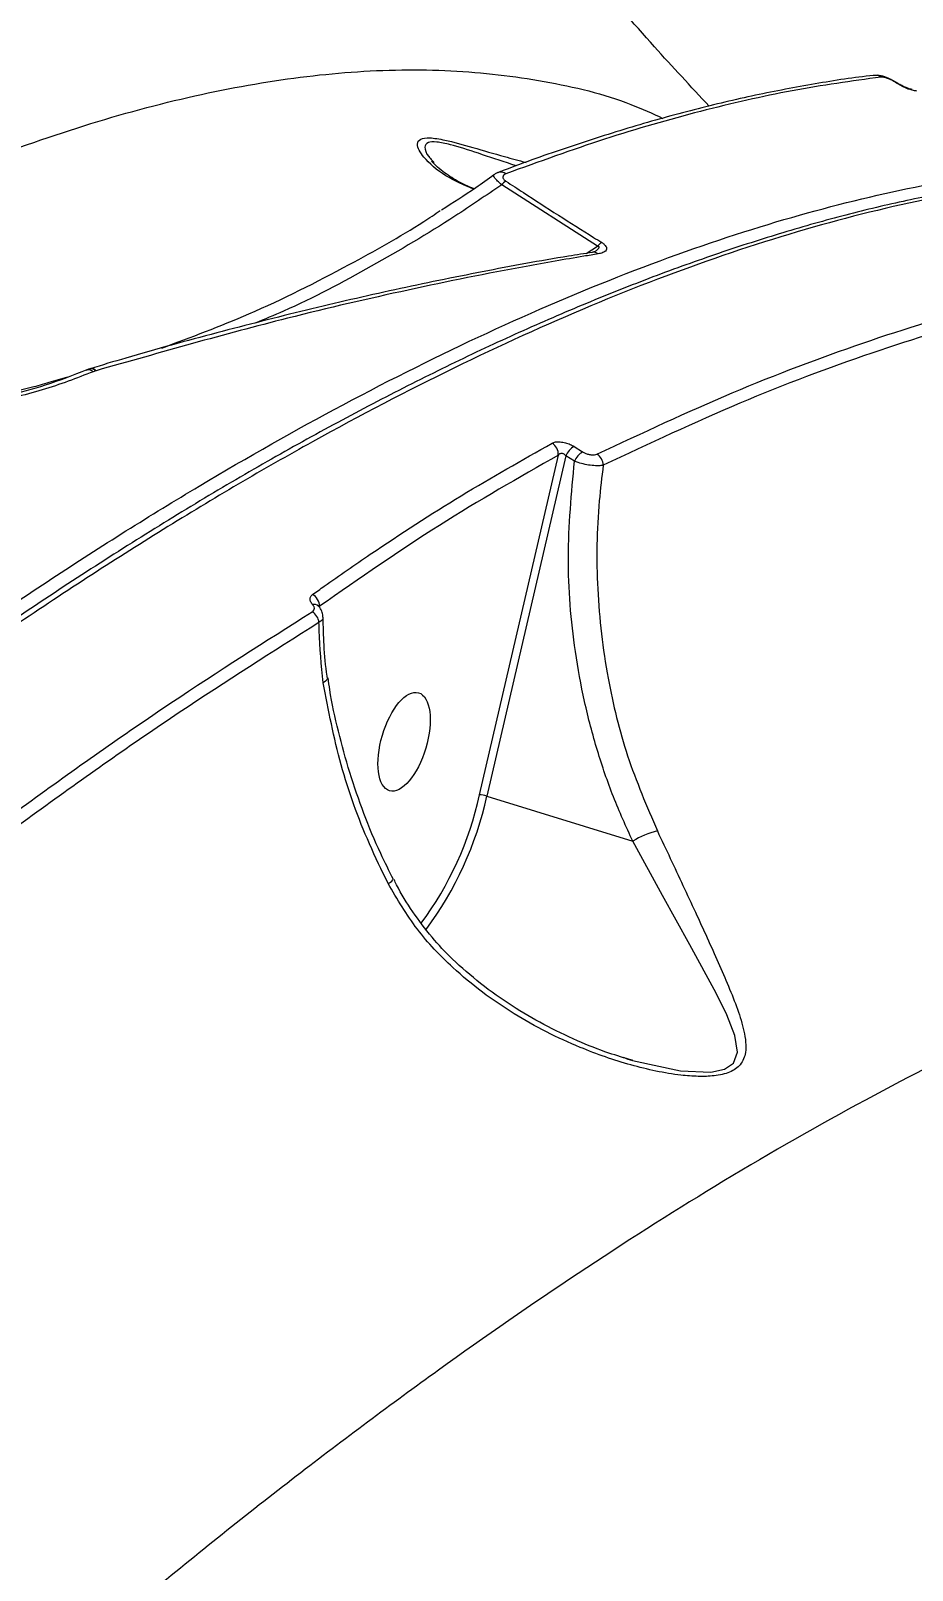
# Model space of a CAD drawing. Header units: millimetres. Extents: x -9609 to 9022, y -7175 to 8108.
# Drawn here: x -4015.3 to -3935, y 3952.6 to 4092.8 of the extents above; entities that cross this region are included whole.
import ezdxf

# ---------------------------------------------------------------- set-up
doc = ezdxf.new("R2010")
doc.units = ezdxf.units.MM
for name, color, linetype in [('DIKOM_ОБЪЕКТ', 7, 'Continuous'), ('DIKOM_РАЗМЕР_ЗОНА', 7, 'Continuous'), ('DIKOM_РАЗМЕР_ОБЪЕКТА', 7, 'Continuous')]:
    doc.layers.add(name, color=color, linetype=linetype)
doc.styles.add('style1', font='arial.ttf', dxfattribs={"width": 0.8})
doc.dimstyles.new('1-50', dxfattribs={"dimtxt": 300, "dimasz": 200, "dimexe": 100, "dimexo": 0, "dimgap": 100, "dimtad": 1, "dimtxsty": 'style1', "dimcen": 200, "dimclrd": 7, "dimclre": 7, "dimclrt": 7, "dimadec": 1, "dimazin": 2, "dimtfac": 1, "dimtmove": 0, "dimatfit": 2, "dimfxl": 0, "dimlwd": 25, "dimlwe": 18, "dimarcsym": 0})

# ---------------------------------------------------------------- blocks, each defined once
blk = doc.blocks.new('*D10')
at = {"layer": 'Defpoints', "color": 0, "transparency": 16777216}
for p in [(-405.54, 6589.16), (-8044.66, -3492.79), (424.09, -3492.79)]:
    blk.add_point(p, dxfattribs=at)
at = {"layer": 'DIKOM_РАЗМЕР_ОБЪЕКТА', "color": 7, "lineweight": 18, "transparency": 16777216}
for p, q in [((-405.54, 6589.16), (-8144.66, 6589.16)), ((424.09, -3492.79), (-8144.66, -3492.79))]:
    blk.add_line(p, q, dxfattribs=at)
at = {"layer": 'DIKOM_РАЗМЕР_ОБЪЕКТА', "color": 7, "lineweight": 25, "transparency": 16777216}
blk.add_line((-8044.66, 6389.16), (-8044.66, -3292.79), dxfattribs=at)
at = {"layer": 'DIKOM_РАЗМЕР_ОБЪЕКТА', "color": 7, "transparency": 16777216}
for points in [[(-8077.99, 6389.16), (-8011.32, 6389.16), (-8044.66, 6589.16)], [(-8077.99, -3292.79), (-8011.32, -3292.79), (-8044.66, -3492.79)]]:
    blk.add_solid(points, dxfattribs=at)
at = {"layer": 'DIKOM_РАЗМЕР_ОБЪЕКТА', "color": 7, "transparency": 16777216, "insert": (-8297.83, 1541.5), "char_height": 300, "attachment_point": 5, "rotation": 90, "style": 'style1'}
blk.add_mtext('10100', dxfattribs=at)
blk = doc.blocks.new('*D13')
at = {"layer": 'Defpoints', "color": 0, "transparency": 16777216}
for p in [(-4933.28, 8107.63), (-9158.98, -4977.79), (-1652.91, -4977.79)]:
    blk.add_point(p, dxfattribs=at)
at = {"layer": 'DIKOM_РАЗМЕР_ЗОНА', "color": 7, "lineweight": 18, "transparency": 16777216}
for p, q in [((-4933.28, 8107.63), (-9258.98, 8107.63)), ((-1652.91, -4977.79), (-9258.98, -4977.79))]:
    blk.add_line(p, q, dxfattribs=at)
at = {"layer": 'DIKOM_РАЗМЕР_ЗОНА', "color": 7, "lineweight": 25, "transparency": 16777216}
blk.add_line((-9158.98, 7907.63), (-9158.98, -4777.79), dxfattribs=at)
at = {"layer": 'DIKOM_РАЗМЕР_ЗОНА', "color": 7, "transparency": 16777216}
for points in [[(-9192.32, 7907.63), (-9125.65, 7907.63), (-9158.98, 8107.63)], [(-9192.32, -4777.79), (-9125.65, -4777.79), (-9158.98, -4977.79)]]:
    blk.add_solid(points, dxfattribs=at)
at = {"layer": 'DIKOM_РАЗМЕР_ЗОНА', "color": 7, "transparency": 16777216, "insert": (-9412.26, 1541.5), "char_height": 300, "attachment_point": 5, "rotation": 90, "style": 'style1'}
blk.add_mtext('13100', dxfattribs=at)

msp = doc.modelspace()

# ---------------------------------------------------------------- linework, layer by layer
at = {"layer": 'DIKOM_ОБЪЕКТ', "color": 7, "linetype": 'Continuous', "lineweight": 15}
for p, q in [((-3936.381, 4088.098), (-3936.838, 4088.364)), ((-3936.378, 4088.102), (-3936.373, 4088.098)), ((-3978.711, 4081.038), (-3978.54, 4080.844)), ((-3963.649, 4073.232), (-3972.382, 4078.826)), ((-3964.678, 4072.568), (-3963.649, 4073.232)), ((-4009.862, 4062.064), (-4009.886, 4062.056)), ((-4009.866, 4062.062), (-4009.879, 4062.058)), ((-4013.379, 4060.898), (-4011.872, 4061.328)), ((-4009.332, 4061.88), (-4009.578, 4061.795)), ((-4009.297, 4061.89), (-4009.332, 4061.88)), ((-3965.793, 4054.988), (-3965.007, 4054.5)), ((-3974.404, 4023.264), (-3967.222, 4054.191)), ((-3966.544, 4054.133), (-3973.74, 4023.141)), ((-3965.755, 4053.643), (-3966.544, 4054.133)), ((-3988.251, 4033.904), (-3988.25, 4033.891)), ((-3973.74, 4023.141), (-3960.442, 4019.023)), ((-3982.299, 4015.505), (-3982.298, 4015.502))]:
    msp.add_line(p, q, dxfattribs=at)
at = {"layer": 'DIKOM_ОБЪЕКТ', "color": 7, "linetype": 'Continuous', "lineweight": 15, "flags": 128}
for points in [[(-3936.469, 4088.11), (-3936.389, 4088.107), (-3936.378, 4088.102)], [(-3988.25, 4033.891), (-3988.25, 4033.87), (-3988.296, 4033.741), (-3988.423, 4033.607), (-3988.626, 4033.473)], [(-3960.463, 3999.066), (-3956.106, 3998.122), (-3953.349, 3998.006), (-3952.102, 3998.266), (-3951.27, 3998.83), (-3950.91, 3999.813), (-3951.143, 4001.348), (-3951.87, 4003.225), (-3952.851, 4005.204), (-3955.238, 4009.595), (-3957.734, 4014.097), (-3960.442, 4019.023), (-3960.442, 4019.023)]]:
    msp.add_lwpolyline(points, dxfattribs=at)
at = {"layer": 'DIKOM_ОБЪЕКТ', "color": 7, "linetype": 'Continuous', "lineweight": 15}
for centre, radius, start, end in [((-3938.341, 4087.96), 0.83, 54.33882, 96.52287), ((-3972.464, 4079.189), 0.786, 53.52452, 109.84018), ((-3971.378, 4078.01), 1.293, 118.22156, 140.89806), ((-3962.621, 4072.443), 1.295, 120.02692, 142.51034), ((-3964.013, 4072.047), 0.637, 48.60406, 99.74988), ((-4009.762, 4061.492), 0.579, 42.08072, 100.39002), ((-4009.729, 4061.489), 0.59, 42.88499, 102.27445), ((-3968.408, 4054.271), 1.188, 356.12279, 59.09168), ((-3964.864, 4053.416), 1.826, 120.58118, 156.88449), ((-3964.084, 4052.939), 1.812, 120.57995, 157.14922), ((-3964.338, 4053.261), 1.205, 1.10569, 58.13379), ((-3990.204, 4040.427), 1.234, 0.3279, 60.87721), ((-3990.304, 4038.836), 1.291, 5.14203, 58.19381), ((-3989.459, 4040.055), 0.552, 46.11356, 105.15441), ((-4004.226, 4029.729), 30.516, 323.38818, 347.76857), ((-4004.46, 4029.795), 31.432, 323.2684, 347.77783), ((-3974.537, 4020.705), 2.563, 71.8793, 87.00794), ((-3956.375, 4012.548), 7.646, 103.86798, 122.13584), ((-3983.176, 4016.241), 1.148, 293.0451, 319.93255)]:
    msp.add_arc(centre, radius, start, end, dxfattribs=at)
msp.add_ellipse((-3981.27, 4028.093), major_axis=(1.322, 4.462), ratio=0.44303, dxfattribs=at)
for points, knots in [([(-3953.483, 4085.98), (-3955.157, 4087.776), (-3958.865, 4091.754), (-3964.299, 4098.072), (-3969.853, 4104.93), (-3974.715, 4111.305), (-3977.603, 4115.439), (-3978.824, 4117.186)], [0, 0, 0, 0, 0.1789718, 0.39629059, 0.61584322, 0.83764903, 1, 1, 1, 1]), ([(-4056.213, 4062.591), (-4052.682, 4064.683), (-4045.62, 4068.868), (-4035.339, 4074.192), (-4025.314, 4078.794), (-4015.252, 4082.72), (-4005.248, 4085.852), (-3995.382, 4088.068), (-3985.923, 4089.263), (-3976.908, 4089.403), (-3968.428, 4088.375), (-3962.017, 4086.854), (-3958.657, 4085.309), (-3957.694, 4084.867)], [0, 0, 0, 0, 0.0886449, 0.1772903, 0.2668179, 0.3563444, 0.4553156, 0.5543628, 0.6533313, 0.7552187, 0.8571897, 0.959075, 1, 1, 1, 1]), ([(-3938.434, 4088.783), (-3938.47, 4088.78), (-3940.232, 4088.614), (-3943.832, 4088.033), (-3949.258, 4087.021), (-3954.826, 4085.701), (-3960.51, 4084.128), (-3966.321, 4082.255), (-3970.399, 4080.846), (-3972.568, 4079.985), (-3972.728, 4079.922)], [0, 0, 0, 0, 0.0034224, 0.167185, 0.3310905, 0.4951298, 0.6591357, 0.8230368, 0.9869435, 1, 1, 1, 1]), ([(-3937.856, 4088.635), (-3940.523, 4088.261), (-3945.855, 4087.515), (-3954.266, 4085.584), (-3962.945, 4083.108), (-3968.979, 4080.917), (-3971.997, 4079.821)], [0, 0, 0, 0, 0.2491217, 0.4982439, 0.7491233, 1, 1, 1, 1]), ([(-3936.838, 4088.364), (-3936.862, 4088.378), (-3937.073, 4088.503), (-3937.554, 4088.675), (-3938.028, 4088.822), (-3938.355, 4088.781), (-3938.441, 4088.77)], [0, 0, 0, 0, 0.0449596, 0.3990486, 0.8426914, 1, 1, 1, 1]), ([(-3936.469, 4088.11), (-3936.508, 4088.135), (-3936.662, 4088.234), (-3936.962, 4088.393), (-3937.325, 4088.542), (-3937.645, 4088.633), (-3937.786, 4088.634), (-3937.856, 4088.635)], [0, 0, 0, 0, 0.0799504, 0.318241, 0.5556234, 0.7774402, 1, 1, 1, 1]), ([(-3934.589, 4087.353), (-3934.715, 4087.37), (-3934.968, 4087.403), (-3935.483, 4087.583), (-3936.01, 4087.825), (-3936.326, 4088.021), (-3936.469, 4088.11)], [0, 0, 0, 0, 0.2591986, 0.5177793, 0.7812755, 1, 1, 1, 1]), ([(-3935, 4087.507), (-3935.002, 4087.507), (-3935.008, 4087.507), (-3935.099, 4087.521), (-3935.274, 4087.567), (-3935.569, 4087.67), (-3935.927, 4087.835), (-3936.218, 4087.994), (-3936.343, 4088.081), (-3936.372, 4088.1)], [0, 0, 0, 0, 0.0658877, 0.170948, 0.3160129, 0.5082431, 0.7398111, 0.9416354, 1, 1, 1, 1]), ([(-3974.939, 4078.413), (-3975.82, 4078.802), (-3977.689, 4079.625), (-3979.224, 4080.971), (-3979.925, 4081.97), (-3980.116, 4082.571), (-3979.889, 4083.022), (-3979.007, 4083.15), (-3977.39, 4082.892), (-3975.895, 4082.472), (-3975.003, 4082.222)], [0, 0, 0, 0, 0.2153607, 0.4567276, 0.5428129, 0.6299756, 0.7256823, 0.8044631, 0.8833491, 1, 1, 1, 1]), ([(-3971.035, 4080.546), (-3971.18, 4080.591), (-3972.365, 4080.961), (-3974.423, 4081.67), (-3976.789, 4082.435), (-3978.352, 4082.769), (-3979.221, 4082.712), (-3979.457, 4082.224), (-3979.226, 4081.59), (-3978.823, 4081.157), (-3978.711, 4081.038)], [0, 0, 0, 0, 0.0279704, 0.2275091, 0.4068533, 0.5121153, 0.6171139, 0.7518352, 0.9313474, 1, 1, 1, 1]), ([(-3975.003, 4082.222), (-3974.059, 4081.945), (-3972.487, 4081.484), (-3970.826, 4081.036), (-3970.162, 4080.858)], [0, 0, 0, 0, 0.6004198, 1, 1, 1, 1]), ([(-4035.29, 4027.51), (-4032.546, 4029.539), (-4025.153, 4035.002), (-4013.306, 4043.108), (-3999.863, 4051.552), (-3986.623, 4059.036), (-3973.639, 4065.509), (-3960.964, 4070.919), (-3948.878, 4075.148), (-3937.409, 4078.206), (-3926.563, 4080.144), (-3916.192, 4080.947), (-3907.054, 4080.759), (-3901.66, 4079.757), (-3899.33, 4079.324)], [0, 0, 0, 0, 0.051372, 0.1383955, 0.2254854, 0.3125086, 0.4020591, 0.4916837, 0.5812347, 0.6682571, 0.7553476, 0.8423704, 0.9319216, 1, 1, 1, 1]), ([(-3974.893, 4078.443), (-3975.411, 4078.675), (-3976.473, 4079.151), (-3977.584, 4079.901), (-3978.34, 4080.524), (-3978.684, 4080.876), (-3978.751, 4080.967), (-3978.766, 4080.986)], [0, 0, 0, 0, 0.3066964, 0.629248, 0.8117137, 0.9590751, 1, 1, 1, 1]), ([(-3898.23, 4078.47), (-3898.49, 4078.535), (-3901.63, 4079.327), (-3908.246, 4079.805), (-3918.186, 4079.818), (-3928.891, 4078.557), (-3940.25, 4076.146), (-3952.039, 4072.599), (-3964.197, 4067.965), (-3976.674, 4062.303), (-3989.668, 4055.521), (-4003.158, 4047.595), (-4017.108, 4038.524), (-4031.21, 4028.509), (-4045.413, 4017.607), (-4059.662, 4005.891), (-4074.192, 3993.171), (-4088.961, 3979.449), (-4103.925, 3964.749), (-4118.124, 3950.044), (-4131.517, 3935.51), (-4144.088, 3921.298), (-4156.612, 3906.559), (-4169.056, 3891.328), (-4181.285, 3875.772), (-4193.241, 3859.966), (-4203.7, 3845.648), (-4210.139, 3836.488), (-4212.761, 3832.758)], [0, 0, 0, 0, 0.0037582, 0.0453946, 0.0869986, 0.1298113, 0.1726588, 0.2154717, 0.2570759, 0.2987125, 0.3403171, 0.3831303, 0.4259778, 0.4687909, 0.5103955, 0.5520318, 0.5936366, 0.6364493, 0.6792975, 0.7221104, 0.7583192, 0.794571, 0.8308221, 0.8674169, 0.9040121, 0.9396855, 0.9754399, 1, 1, 1, 1]), ([(-3898.516, 4078.623), (-3899.636, 4078.832), (-3902.239, 4079.317), (-3906.501, 4079.758), (-3911.265, 4079.997), (-3916.174, 4079.953), (-3921.219, 4079.637), (-3926.404, 4079.047), (-3931.73, 4078.183), (-3937.198, 4077.044), (-3942.811, 4075.629), (-3948.569, 4073.938), (-3954.462, 4071.975), (-3960.467, 4069.746), (-3966.56, 4067.259), (-3972.729, 4064.52), (-3978.975, 4061.529), (-3985.303, 4058.286), (-3991.712, 4054.79), (-3998.205, 4051.041), (-4004.785, 4047.038), (-4011.452, 4042.779), (-4018.209, 4038.263), (-4025.058, 4033.488), (-4031.993, 4028.459), (-4038.989, 4023.194), (-4046.018, 4017.712), (-4053.061, 4012.029), (-4060.118, 4006.145), (-4067.19, 4000.06), (-4074.28, 3993.773), (-4081.39, 3987.28), (-4088.524, 3980.581), (-4095.681, 3973.673), (-4102.865, 3966.556), (-4110.077, 3959.224), (-4117.317, 3951.682), (-4124.562, 3943.949), (-4131.785, 3936.057), (-4138.959, 3928.033), (-4146.079, 3919.885), (-4153.146, 3911.608), (-4160.165, 3903.202), (-4167.139, 3894.662), (-4174.068, 3885.986), (-4180.955, 3877.173), (-4187.802, 3868.221), (-4194.608, 3859.121), (-4200.394, 3851.246), (-4203.882, 3846.368), (-4205.141, 3844.608)], [0, 0, 0, 0, 0.0158758, 0.0369265, 0.0579326, 0.0789176, 0.0999022, 0.1209041, 0.1419409, 0.1630345, 0.1842057, 0.2054769, 0.2268631, 0.2482537, 0.2695239, 0.2906977, 0.3117987, 0.3328513, 0.3538778, 0.3749033, 0.3959466, 0.4170278, 0.4381715, 0.459401, 0.4807408, 0.5021204, 0.5234084, 0.5445918, 0.5656945, 0.5867409, 0.6077544, 0.6287596, 0.6497783, 0.6708282, 0.6919343, 0.7131195, 0.734409, 0.7557792, 0.7771, 0.7983022, 0.8194174, 0.8404687, 0.8614814, 0.882479, 0.9034849, 0.9245162, 0.9455964, 0.9667493, 0.9879994, 1, 1, 1, 1]), ([(-3972.382, 4078.826), (-3973.796, 4077.859), (-3977.632, 4075.235), (-3984.231, 4071.342), (-3990.322, 4068.087), (-3993.98, 4066.573), (-3994.847, 4066.214)], [0, 0, 0, 0, 0.2013289, 0.5463891, 0.8925063, 1, 1, 1, 1]), ([(-3973.085, 4079.727), (-3973.635, 4079.326), (-3975.18, 4078.201), (-3976.817, 4077.177), (-3977.871, 4076.518)], [0, 0, 0, 0, 0.3563255, 1, 1, 1, 1]), ([(-3972.382, 4078.826), (-3972.512, 4078.939), (-3972.772, 4079.167), (-3973.019, 4079.444), (-3973.143, 4079.65), (-3973.107, 4079.705), (-3973.088, 4079.732)], [0, 0, 0, 0, 0.2452092, 0.4903474, 0.74045, 1, 1, 1, 1]), ([(-3972.722, 4079.916), (-3972.768, 4079.904), (-3972.896, 4079.872), (-3973.008, 4079.779), (-3973.079, 4079.72)], [0, 0, 0, 0, 0.3632958, 1, 1, 1, 1]), ([(-3971.997, 4079.821), (-3972.078, 4079.781), (-3972.221, 4079.711), (-3972.292, 4079.555), (-3972.256, 4079.406), (-3972.155, 4079.27), (-3972.045, 4079.19), (-3971.99, 4079.15)], [0, 0, 0, 0, 0.3196062, 0.5618387, 0.7278501, 0.8640196, 1, 1, 1, 1]), ([(-3971.99, 4079.15), (-3971.462, 4078.803), (-3968.824, 4077.071), (-3965.913, 4075.213), (-3963.516, 4073.719), (-3963.269, 4073.565)], [0, 0, 0, 0, 0.18317, 0.9158992, 1, 1, 1, 1]), ([(-4003.327, 4063.948), (-4000.665, 4064.941), (-3994.779, 4067.135), (-3986.903, 4071.147), (-3981.129, 4074.367), (-3978.471, 4076.138), (-3977.968, 4076.472)], [0, 0, 0, 0, 0.2966701, 0.6559045, 0.935004, 1, 1, 1, 1]), ([(-4009.578, 4061.795), (-4011.085, 4061.212), (-4014.097, 4060.048), (-4019.359, 4058.848), (-4025.054, 4058.093), (-4031.139, 4057.85), (-4037.49, 4058.135), (-4043.99, 4058.968), (-4050.521, 4060.355), (-4056.968, 4062.295), (-4063.205, 4064.769), (-4069.109, 4067.754), (-4074.634, 4071.181), (-4077.866, 4073.81), (-4079.483, 4075.125)], [0, 0, 0, 0, 0.083619, 0.1671652, 0.2504167, 0.3338557, 0.4173057, 0.5004864, 0.5837388, 0.667138, 0.7504579, 0.8333947, 0.9166253, 1, 1, 1, 1]), ([(-4010.164, 4061.957), (-4011.395, 4061.472), (-4013.675, 4060.572), (-4017.246, 4059.633), (-4020.366, 4059.019), (-4023.021, 4058.642), (-4025.386, 4058.4), (-4029.274, 4058.141), (-4035.049, 4058.155), (-4041.958, 4058.873), (-4048.054, 4060.027), (-4053.125, 4061.343), (-4057.133, 4062.666), (-4060.272, 4063.869), (-4062.969, 4065.009), (-4066.271, 4066.575), (-4070.209, 4068.734), (-4074.686, 4071.587), (-4077.547, 4073.922), (-4079.09, 4075.181)], [0, 0, 0, 0, 0.0700747, 0.1298974, 0.1788904, 0.2174512, 0.2495319, 0.2821593, 0.3829414, 0.4841376, 0.5522161, 0.6193313, 0.6817633, 0.7110212, 0.7462523, 0.7926624, 0.8501674, 0.9192064, 1, 1, 1, 1]), ([(-3963.943, 4072.715), (-3963.861, 4072.766), (-3963.707, 4072.861), (-3963.56, 4073), (-3963.504, 4073.102), (-3963.509, 4073.156), (-3963.524, 4073.18), (-3963.548, 4073.2), (-3963.585, 4073.22), (-3963.625, 4073.227), (-3963.649, 4073.232)], [0, 0, 0, 0, 0.3373472, 0.6291743, 0.7697415, 0.8184009, 0.8674783, 0.8813858, 0.9294284, 1, 1, 1, 1]), ([(-3963.269, 4073.565), (-3963.187, 4073.508), (-3963.021, 4073.394), (-3962.872, 4073.214), (-3962.804, 4073.024), (-3962.868, 4072.808), (-3963.136, 4072.624), (-3963.443, 4072.557), (-3963.592, 4072.525)], [0, 0, 0, 0, 0.1098557, 0.2200145, 0.3257191, 0.492478, 0.7537324, 1, 1, 1, 1]), ([(-3964.119, 4072.655), (-3964.841, 4072.545), (-3968.129, 4072.043), (-3974.116, 4070.926), (-3982.07, 4069.299), (-3990.136, 4067.442), (-3998.312, 4065.359), (-4004.885, 4063.569), (-4008.773, 4062.397), (-4009.857, 4062.07)], [0, 0, 0, 0, 0.0500709, 0.2279864, 0.4049415, 0.5811643, 0.7568471, 0.9321815, 1, 1, 1, 1]), ([(-3963.592, 4072.525), (-3964.027, 4072.454), (-3966.201, 4072.1), (-3971.908, 4071.1), (-3980.86, 4069.296), (-3993.821, 4066.29), (-4003.455, 4063.551), (-4009.297, 4061.89)], [0, 0, 0, 0, 0.0299899, 0.1499509, 0.3900693, 0.6301903, 1, 1, 1, 1]), ([(-3963.916, 4072.723), (-3963.913, 4072.724), (-3963.904, 4072.729), (-3963.967, 4072.701), (-3964.067, 4072.687), (-3964.116, 4072.68)], [0, 0, 0, 0, 0.14547973, 0.58441619, 1, 1, 1, 1]), ([(-3963.702, 4054.284), (-3959.569, 4056.219), (-3951.303, 4060.088), (-3939.391, 4064.568), (-3927.833, 4068.14), (-3920.533, 4069.588), (-3916.883, 4070.312)], [0, 0, 0, 0, 0.2484774, 0.4969552, 0.7484756, 1, 1, 1, 1]), ([(-3916.384, 4069.289), (-3919.983, 4068.576), (-3927.182, 4067.151), (-3938.668, 4063.62), (-3950.602, 4059.149), (-3958.957, 4055.239), (-3963.134, 4053.284)], [0, 0, 0, 0, 0.2484746, 0.4969494, 0.7484756, 1, 1, 1, 1]), ([(-4009.78, 4062.084), (-4009.859, 4062.066), (-4010.022, 4062.027), (-4010.166, 4061.945), (-4010.24, 4061.903)], [0, 0, 0, 0, 0.4855243, 1, 1, 1, 1]), ([(-4009.578, 4061.795), (-4009.654, 4061.843), (-4009.809, 4061.943), (-4010.018, 4061.989), (-4010.129, 4061.955), (-4010.165, 4061.943)], [0, 0, 0, 0, 0.3890797, 0.7985536, 1, 1, 1, 1]), ([(-4035.007, 4058.674), (-4033.675, 4058.595), (-4029.648, 4058.356), (-4022.914, 4058.919), (-4017.01, 4059.831), (-4013.913, 4060.741), (-4013.379, 4060.898)], [0, 0, 0, 0, 0.1828339, 0.5525406, 0.9228182, 1, 1, 1, 1]), ([(-3989.603, 4041.505), (-3989.252, 4041.755), (-3987.498, 4043.007), (-3982.976, 4046.129), (-3976.045, 4050.622), (-3970.548, 4053.734), (-3967.798, 4055.29)], [0, 0, 0, 0, 0.04805991, 0.240322, 0.61987695, 1, 1, 1, 1]), ([(-3967.798, 4055.29), (-3967.696, 4055.331), (-3967.494, 4055.413), (-3967.056, 4055.421), (-3966.586, 4055.339), (-3966.145, 4055.187), (-3965.904, 4055.051), (-3965.793, 4054.988)], [0, 0, 0, 0, 0.2131587, 0.4264464, 0.630646, 0.828985, 1, 1, 1, 1]), ([(-3967.222, 4054.191), (-3970.828, 4052.139), (-3978.048, 4048.031), (-3985.326, 4042.969), (-3988.97, 4040.434)], [0, 0, 0, 0, 0.4993572, 1, 1, 1, 1]), ([(-3966.544, 4054.133), (-3966.576, 4054.172), (-3966.632, 4054.242), (-3966.724, 4054.302), (-3966.813, 4054.34), (-3966.881, 4054.353), (-3966.975, 4054.35), (-3967.039, 4054.333), (-3967.137, 4054.282), (-3967.184, 4054.232), (-3967.222, 4054.191)], [0, 0, 0, 0, 0.1793077, 0.3188624, 0.3691143, 0.5166548, 0.556479, 0.7165988, 0.765545, 1, 1, 1, 1]), ([(-3960.442, 4019.023), (-3961.051, 4020.365), (-3962.269, 4023.049), (-3963.723, 4027.318), (-3964.89, 4031.742), (-3965.95, 4037.592), (-3966.56, 4044.956), (-3966.025, 4050.723), (-3965.755, 4053.643)], [0, 0, 0, 0, 0.1264065, 0.2528115, 0.3829755, 0.5131444, 0.7535719, 1, 1, 1, 1]), ([(-3963.134, 4053.284), (-3963.271, 4053.26), (-3963.547, 4053.214), (-3964.143, 4053.243), (-3964.789, 4053.346), (-3965.346, 4053.491), (-3965.645, 4053.602), (-3965.755, 4053.643)], [0, 0, 0, 0, 0.2194233, 0.4389051, 0.6560238, 0.873358, 1, 1, 1, 1]), ([(-3965.007, 4054.5), (-3964.931, 4054.457), (-3964.772, 4054.367), (-3964.485, 4054.268), (-3964.183, 4054.212), (-3963.901, 4054.212), (-3963.768, 4054.26), (-3963.702, 4054.284)], [0, 0, 0, 0, 0.1798437, 0.3802108, 0.5812046, 0.7907596, 1, 1, 1, 1]), ([(-3963.134, 4053.284), (-3963.264, 4052.203), (-3963.714, 4048.474), (-3963.808, 4041.942), (-3962.895, 4034.129), (-3961.078, 4026.684), (-3959.171, 4022.224), (-3958.207, 4019.971)], [0, 0, 0, 0, 0.0953044, 0.3289401, 0.5680087, 0.7817922, 1, 1, 1, 1]), ([(-3989.603, 4040.588), (-3989.68, 4040.691), (-3989.832, 4040.896), (-3989.849, 4041.2), (-3989.739, 4041.399), (-3989.628, 4041.485), (-3989.603, 4041.505)], [0, 0, 0, 0, 0.3053806, 0.6114475, 0.9125552, 1, 1, 1, 1]), ([(-4042.225, 4001.669), (-4037.754, 4005.323), (-4028.812, 4012.631), (-4015.566, 4022.577), (-4002.454, 4031.817), (-3993.9, 4037.228), (-3989.624, 4039.933)], [0, 0, 0, 0, 0.2486177, 0.497232, 0.7486165, 1, 1, 1, 1]), ([(-3989.624, 4039.933), (-3989.6, 4039.95), (-3989.511, 4040.011), (-3989.428, 4040.156), (-3989.44, 4040.37), (-3989.549, 4040.516), (-3989.603, 4040.588)], [0, 0, 0, 0, 0.1085535, 0.3983406, 0.6996316, 1, 1, 1, 1]), ([(-3989.071, 4040.449), (-3989.075, 4040.454), (-3989.091, 4040.469), (-3989.086, 4040.464), (-3989.083, 4040.461)], [0, 0, 0, 0, 0.3144391, 1, 1, 1, 1]), ([(-3988.666, 4039.44), (-3988.662, 4039.471), (-3988.634, 4039.658), (-3988.766, 4040.003), (-3988.928, 4040.302), (-3989.063, 4040.435), (-3989.079, 4040.451)], [0, 0, 0, 0, 0.080404, 0.4981217, 0.9394098, 1, 1, 1, 1]), ([(-3988.97, 4040.434), (-3988.979, 4040.426), (-3988.998, 4040.409), (-3989.006, 4040.383), (-3989.011, 4040.37)], [0, 0, 0, 0, 0.46385037, 1, 1, 1, 1]), ([(-3989.018, 4038.952), (-3993.241, 4036.28), (-4001.688, 4030.938), (-4014.729, 4021.758), (-4028.002, 4011.803), (-4037.029, 4004.424), (-4041.543, 4000.735)], [0, 0, 0, 0, 0.2486155, 0.4972304, 0.7486165, 1, 1, 1, 1]), ([(-3988.675, 4039.436), (-3988.668, 4039.405), (-3988.638, 4039.27), (-3988.778, 4039.102), (-3988.958, 4038.989), (-3989.018, 4038.952)], [0, 0, 0, 0, 0.1657118, 0.7204639, 1, 1, 1, 1]), ([(-3988.626, 4033.473), (-3988.795, 4035.057), (-3988.99, 4036.886), (-3989.015, 4038.709), (-3989.018, 4038.952)], [0, 0, 0, 0, 0.8666369, 1, 1, 1, 1]), ([(-3988.248, 4033.905), (-3988.257, 4033.961), (-3988.423, 4034.948), (-3988.586, 4036.808), (-3988.619, 4038.594), (-3988.634, 4039.438)], [0, 0, 0, 0, 0.0303857, 0.5421096, 1, 1, 1, 1]), ([(-3982.727, 4015.185), (-3983.306, 4016.382), (-3985.003, 4019.893), (-3987.218, 4026.024), (-3988.153, 4030.969), (-3988.626, 4033.473)], [0, 0, 0, 0, 0.2035478, 0.5968393, 1, 1, 1, 1]), ([(-3982.228, 4015.535), (-3982.626, 4016.322), (-3983.622, 4018.292), (-3984.955, 4021.552), (-3986.256, 4025.275), (-3987.281, 4029.044), (-3987.924, 4031.929), (-3988.135, 4033.542), (-3988.182, 4033.9)], [0, 0, 0, 0, 0.133786, 0.3352079, 0.5374386, 0.7400439, 0.9424037, 1, 1, 1, 1]), ([(-3958.207, 4019.971), (-3957.419, 4018.298), (-3955.821, 4014.905), (-3953.634, 4010.174), (-3951.979, 4006.478), (-3950.876, 4003.711), (-3950.251, 4001.676), (-3950.039, 3999.951), (-3950.516, 3998.674), (-3951.555, 3997.944), (-3952.949, 3997.634), (-3954.486, 3997.587), (-3957.015, 3997.783), (-3960.675, 3998.572), (-3965.831, 4000.366), (-3970.365, 4002.66), (-3974.171, 4005.239), (-3977.181, 4007.75), (-3980.24, 4010.95), (-3981.889, 4013.759), (-3982.727, 4015.185)], [0, 0, 0, 0, 0.0820687, 0.166475, 0.250836, 0.2942492, 0.3376047, 0.3839944, 0.415788, 0.4428482, 0.469841, 0.4939866, 0.5187308, 0.5886185, 0.6603858, 0.7589138, 0.8097105, 0.8604928, 0.9291618, 1, 1, 1, 1]), ([(-3847.08, 4012.118), (-3848.162, 4012.623), (-3851.48, 4014.173), (-3857.726, 4015.696), (-3865.725, 4016.784), (-3874.412, 4016.85), (-3883.746, 4015.92), (-3893.722, 4013.954), (-3904.347, 4010.933), (-3915.61, 4006.818), (-3927.547, 4001.56), (-3939.993, 3995.205), (-3952.642, 3987.914), (-3965.368, 3979.811), (-3978.097, 3970.997), (-3991.182, 3961.24), (-4004.587, 3950.532), (-4018.269, 3938.89), (-4031.843, 3926.644), (-4045.258, 3913.87), (-4058.472, 3900.648), (-4071.775, 3886.692), (-4085.122, 3872.008), (-4098.487, 3856.669), (-4107.26, 3846.016), (-4111.645, 3840.692)], [0, 0, 0, 0, 0.02091742, 0.06417611, 0.10746763, 0.15072556, 0.19523231, 0.23977506, 0.28428117, 0.33039747, 0.37651364, 0.42329223, 0.47007088, 0.51400681, 0.55797658, 0.60191244, 0.64712821, 0.69238124, 0.7375981, 0.78073911, 0.823911, 0.86705222, 0.91135699, 0.95569512, 1, 1, 1, 1]), ([(-3794.997, 4016.565), (-3795.556, 4016.327), (-3798.053, 4015.263), (-3802.45, 4013.061), (-3808.182, 4009.957), (-3813.866, 4006.526), (-3819.5, 4002.8), (-3825.078, 3998.774), (-3830.597, 3994.453), (-3836.053, 3989.841), (-3841.441, 3984.94), (-3846.757, 3979.754), (-3851.997, 3974.288), (-3857.157, 3968.546), (-3862.234, 3962.531), (-3867.223, 3956.249), (-3872.121, 3949.704), (-3876.923, 3942.902), (-3881.627, 3935.847), (-3886.229, 3928.545), (-3890.725, 3921.002), (-3895.113, 3913.223), (-3899.388, 3905.213), (-3903.548, 3896.98), (-3907.589, 3888.529), (-3911.51, 3879.867), (-3915.305, 3871), (-3918.974, 3861.934), (-3922.512, 3852.678), (-3925.919, 3843.237), (-3929.19, 3833.619), (-3932.324, 3823.83), (-3935.318, 3813.879), (-3938.169, 3803.773), (-3940.877, 3793.519), (-3943.439, 3783.125), (-3945.853, 3772.6), (-3948.117, 3761.95), (-3950.228, 3751.183), (-3952.188, 3740.309), (-3953.993, 3729.335), (-3955.641, 3718.269), (-3957.133, 3707.119), (-3958.467, 3695.895), (-3959.641, 3684.604), (-3960.655, 3673.254), (-3961.508, 3661.856), (-3962.2, 3650.416), (-3962.731, 3638.943), (-3963.096, 3627.447), (-3963.284, 3617.2), (-3963.31, 3610.787), (-3963.321, 3608.213)], [0, 0, 0, 0, 0.0058772, 0.026268, 0.0466646, 0.0670672, 0.0874751, 0.107888, 0.1283052, 0.1487261, 0.1691504, 0.1895772, 0.2100068, 0.2304374, 0.2508696, 0.2713032, 0.2917371, 0.3121714, 0.3326061, 0.3530407, 0.373475, 0.3939091, 0.4143429, 0.4347762, 0.4552088, 0.4756411, 0.4960728, 0.516504, 0.5369347, 0.5573648, 0.5777943, 0.5982232, 0.6186518, 0.6390797, 0.6595072, 0.6799344, 0.7003611, 0.7207873, 0.7412133, 0.7616389, 0.7820642, 0.8024892, 0.8229139, 0.8433384, 0.8637627, 0.8841869, 0.9046108, 0.9250347, 0.9454585, 0.9658821, 0.9863058, 1, 1, 1, 1]), ([(-3951.328, 3751.803), (-3950.494, 3756.086), (-3948.249, 3767.626), (-3944.078, 3786.035), (-3938.683, 3806.83), (-3932.637, 3827.203), (-3925.946, 3847.071), (-3918.615, 3866.349), (-3910.806, 3884.615), (-3902.557, 3901.828), (-3893.914, 3917.973), (-3884.738, 3933.315), (-3875.036, 3947.762), (-3864.832, 3961.243), (-3854.349, 3973.459), (-3843.631, 3984.402), (-3832.722, 3994.076), (-3821.451, 4002.683), (-3809.822, 4009.975), (-3801.445, 4014.6), (-3796.953, 4016.373), (-3796.491, 4016.555)], [0, 0, 0, 0, 0.0328956, 0.0886206, 0.1443883, 0.2001135, 0.2574568, 0.3148471, 0.3721905, 0.4279156, 0.4836834, 0.5394085, 0.596752, 0.6541423, 0.7114857, 0.7672102, 0.8229774, 0.8787013, 0.9360445, 0.9934342, 1, 1, 1, 1]), ([(-3960.475, 3999.077), (-3961.192, 3999.286), (-3962.88, 3999.779), (-3965.59, 4000.875), (-3968.542, 4002.296), (-3971.505, 4004.022), (-3974.295, 4006.002), (-3976.734, 4008.109), (-3978.802, 4010.3), (-3980.495, 4012.573), (-3981.637, 4014.354), (-3982.104, 4015.392), (-3982.179, 4015.558)], [0, 0, 0, 0, 0.0815604, 0.191993, 0.3141372, 0.4335508, 0.5595124, 0.679944, 0.7771057, 0.8800308, 0.9808758, 1, 1, 1, 1]), ([(-3961.294, 3999.351), (-3961.024, 3999.24), (-3960.75, 3999.128), (-3960.468, 3999.067), (-3960.463, 3999.066)], [0, 0, 0, 0, 0.98305919, 1, 1, 1, 1]), ([(-3979.252, 3799.695), (-3977.691, 3805.249), (-3974.568, 3816.356), (-3969.343, 3832.444), (-3963.725, 3848.07), (-3957.473, 3863.676), (-3950.576, 3879.104), (-3943.003, 3894.216), (-3934.923, 3908.6), (-3926.338, 3922.166), (-3917.262, 3934.843), (-3907.988, 3946.223), (-3898.566, 3956.331), (-3889.044, 3965.208), (-3879.164, 3973.139), (-3868.924, 3979.93), (-3861.017, 3984.48), (-3856.511, 3986.356), (-3855.589, 3986.739)], [0, 0, 0, 0, 0.0603275, 0.1206544, 0.1815818, 0.2425093, 0.3098634, 0.3772697, 0.444623, 0.5139614, 0.5833573, 0.6526951, 0.7179303, 0.7832141, 0.8484486, 0.9155655, 0.982737, 1, 1, 1, 1])]:
    msp.add_open_spline(points, degree=3, knots=knots, dxfattribs=at)

# ---------------------------------------------------------------- dimensions: what is measured, and where the dimension line sits
at = {"layer": 'DIKOM_РАЗМЕР_ЗОНА'}
dim = msp.add_linear_dim(base=(-9158.984, -4977.788), p1=(-4933.276, 8107.631), p2=(-1652.914, -4977.788), angle=90, text='13100', dimstyle='1-50', dxfattribs=at)
dim.commit()
dim.dimension.update_dxf_attribs({"geometry": '*D13', "text_midpoint": (-9158.984, 1541.499), "dimtype": 160})
at = {"layer": 'DIKOM_РАЗМЕР_ОБЪЕКТА'}
dim = msp.add_linear_dim(base=(-8044.657, -3492.788), p1=(-405.539, 6589.161), p2=(424.086, -3492.788), angle=90, text='10100', dimstyle='1-50', dxfattribs=at)
dim.commit()
dim.dimension.update_dxf_attribs({"geometry": '*D10', "text_midpoint": (-8044.657, 1541.499), "dimtype": 160})

doc.saveas('drawing.dxf')
